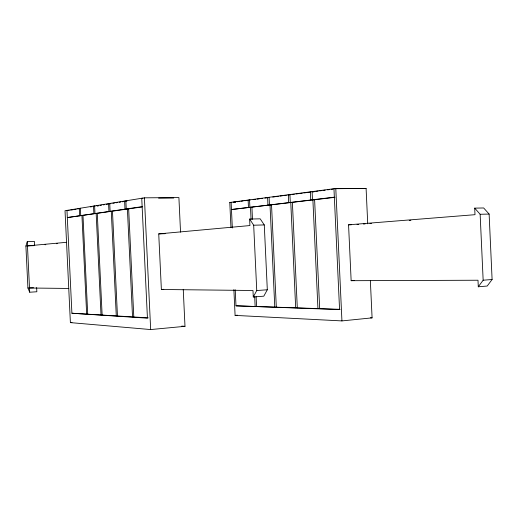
<?xml version="1.0" encoding="UTF-8"?>
<svg xmlns="http://www.w3.org/2000/svg" width="518" height="518" viewBox="0 0 518 518"><rect width="100%" height="100%" fill="white"/><g stroke="black" fill="none" stroke-linecap="round" stroke-linejoin="round"><path stroke-width="0.78" d="M36.642 287.568L36.843 291.764L29.701 292.223L27.92 287.995L25.9 246.031L27.266 241.673L34.421 241.433L34.589 244.93M253.276 296.995L256.747 290.546L253.684 225.213L249.618 219.062L260.185 218.823L264.277 224.929L267.314 289.769L263.804 296.173L253.276 296.995L252.972 290.501L161.37 289.484L158.735 233.89L249.922 225.557L249.618 219.062M478.289 286.784L483.152 280.212L480.141 214.277L474.702 208.132L483.663 207.971L489.121 214.064L492.1 279.506L487.224 286.033L478.289 286.784L477.991 280.232L351.146 280.698L348.556 224.812L475 214.685L474.702 208.132M180.542 232.181L178.904 197.578L144.412 197.831L65.022 210.709L70.39 322.617L150.667 329.558L184.991 326.321L183.242 289.309M70.733 210.107L73.064 209.732M74.611 209.479L76.165 209.233M77.719 208.981L79.267 208.728M90.385 206.935L91.939 206.682M93.486 206.436L95.034 206.183M98.472 205.627L96.911 205.879L98.504 205.86M100.026 205.374L101.58 205.128M103.14 204.875L104.694 204.623M106.248 204.37L107.809 204.118M109.363 203.872L110.917 203.619M112.879 203.302L114.452 203.05M116.019 202.797L117.592 202.538M119.159 202.285L120.733 202.033M122.3 201.78L123.873 201.528M125.447 201.269L127.014 201.016M142.133 206.637L67.314 217.566L142.197 206.947M230.957 227.48L229.785 202.48L335.793 188.481L366.096 188.442L367.735 223.815M235.444 201.975L233.119 202.279L235.528 202.253M236.991 201.767L239.316 201.463M240.864 201.262L243.182 200.952M244.729 200.751L247.054 200.447M248.601 200.239L250.149 200.039M253.147 199.644L255.51 199.333M257.077 199.126L259.44 198.815M261.007 198.608L262.581 198.4M264.938 198.09L267.301 197.779M272.772 197.06L275.181 196.743M276.78 196.529L278.386 196.322M279.985 196.108L282.388 195.791M283.993 195.584L286.396 195.267M288.002 195.053L290.404 194.736M292.016 194.528L294.379 194.211M295.959 194.004L298.323 193.693M299.896 193.486L302.266 193.175M303.839 192.968L306.203 192.657M307.783 192.45L310.146 192.139M314.232 191.602L312.509 191.828L314.115 191.822M315.792 191.395L318.143 191.084M319.703 190.883L322.047 190.572M323.614 190.365L325.174 190.158M327.518 189.853L329.862 189.543M331.429 189.335L332.99 189.128M366.096 188.442L333.955 188.72L339.568 309.589L235.994 305.834L235.237 289.782M334.35 197.157L231.462 209.525L334.945 197.332M233.877 289.581L235.094 315.391L341.938 320.914L372.086 317.858L370.37 280.885M25.9 246.031L66.595 242.307M235.094 315.391L237.484 315.177M70.39 322.617L71.97 322.481M235.994 305.834L340.145 309.33M357.019 224.566L358.624 224.443M363.442 224.054L365.054 223.931M369.871 223.543L371.477 223.42M409.239 220.415L410.845 220.286M483.152 280.212L492.1 279.506M69.185 210.36L66.971 210.392L71.905 313.228L148.271 317.858M256.747 290.546L267.314 289.769M351.146 280.698L354.215 280.478M161.37 289.484L163.772 289.316M27.92 287.995L33.534 287.762M57.233 243.628L56.41 243.654L56.792 243.667M45.798 244.658L44.988 244.69L45.377 244.697M27.467 245.888L34.622 245.629M158.735 233.89L165.151 233.689M348.556 224.812L351.631 224.721M253.684 225.213L264.277 224.929M480.141 214.277L489.121 214.064M229.785 202.48L231.384 202.46M142.968 198.252L141.738 198.264L147.436 318.175L71.905 313.228M158.579 198.135L173.763 198.025M29.494 288.008L68.81 288.448M370.467 317.787L372.086 317.858M181.773 326.075L184.991 326.321M251.923 207.284L252.493 219.36M256.119 296.672L256.572 306.332M250.498 207.453L251.062 219.509M254.681 296.639L255.134 306.28M249.546 199.87L249.896 207.31M248.122 200.058L248.472 207.485M231.125 202.298L232.329 227.985M144.412 197.831L150.667 329.558M128.652 208.922L133.793 316.919M127.402 209.104L132.53 316.841M125.861 200.835L126.25 208.955M124.611 201.042L125 209.136M112.471 211.279L117.456 315.863M111.292 211.448L116.272 315.786M109.738 203.451L110.114 211.312M108.566 203.645L108.942 211.486M97.28 213.487L102.124 314.866M96.173 213.649L101.004 314.795M94.606 205.905L94.975 213.526M93.512 206.086L93.875 213.688M82.99 215.566L87.697 313.934M81.948 215.721L86.648 313.863M80.381 208.217L80.73 215.611M79.345 208.385L79.694 215.76M27.266 241.673L29.701 292.223M335.793 188.481L341.938 320.914M314.614 199.767L319.677 308.599M312.891 199.974L317.942 308.534M312.101 191.608L312.483 199.786M310.379 191.835L310.761 199.993M292.385 202.434L297.3 307.796M290.773 202.629L295.674 307.737M289.918 194.535L290.287 202.454M288.306 194.749L288.675 202.648M271.529 204.934L276.308 307.044M270.014 205.115L274.78 306.986M269.107 197.287L269.47 204.96M267.599 197.487L267.955 205.141"/></g></svg>
